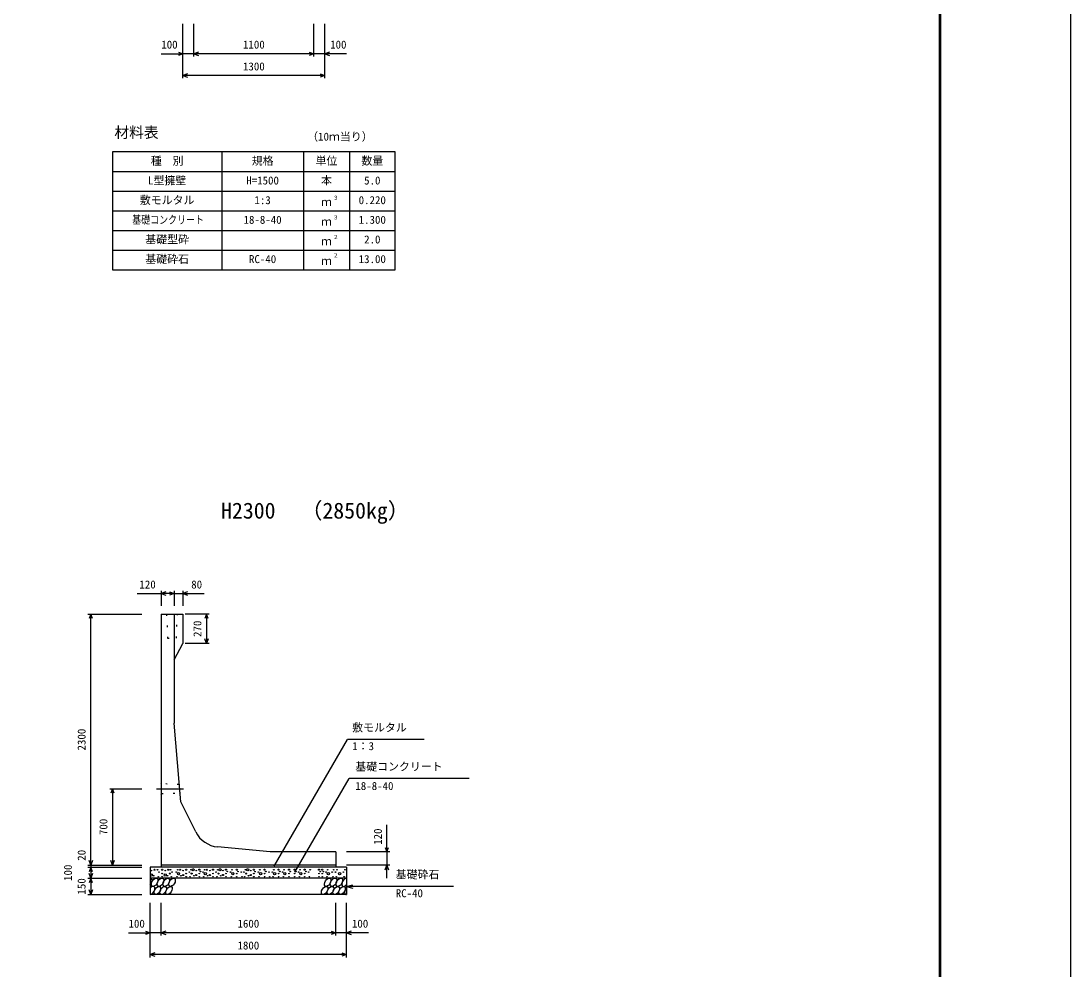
# Model space of a CAD drawing. Units: millimetres, scale not verified. Extents: x -50400 to 50400, y -17820 to 17820.
# Drawn here: x 40778 to 50400, y -642 to 8052 of the extents above; entities that cross this region are included whole.
import ezdxf
from ezdxf.enums import TextEntityAlignment as Align

# ---------------------------------------------------------------- set-up
doc = ezdxf.new("R2010")
doc.units = ezdxf.units.MM
doc.header["$LTSCALE"] = 60
doc.linetypes.add('DOTTED', pattern=[1.75, 0.25, -1.5])
doc.linetypes.add('LONG_DASHED_DOTTED', pattern=[15.25, 12, -1.5, 0.25, -1.5])
for name, color, linetype, lineweight in [('0-0_CENTER', 7, 'LONG_DASHED_DOTTED', 25), ('0-1_DIM', 7, 'Continuous', 25), ('0-2_Defpoints', 5, 'Continuous', 25), ('0-3_HATCH', 6, 'Continuous', 25), ('0-4_HYO', 3, 'Continuous', 25), ('0-5_HYO2', 4, 'Continuous', 25), ('0-6_OUTLINE', 1, 'Continuous', 25), ('0-7_OUTLINE2', 4, 'DOTTED', 25), ('0-8_TXT', 7, 'Continuous', 25), ('0-9_WAKU', 3, 'Continuous', 25)]:
    doc.layers.add(name, color=color, linetype=linetype, lineweight=lineweight)
doc.styles.add('ＭＳ ゴシック', font='')
doc.styles.get('ＭＳ ゴシック').set_extended_font_data('MS Gothic')

msp = doc.modelspace()

# ---------------------------------------------------------------- linework, layer by layer
at = {"layer": '0-0_CENTER'}
msp.add_line((42018.68, 1019.23), (42268.54, 1019.23), dxfattribs=at)
at = {"layer": '0-1_DIM'}
for p, q in [((42262.5, 7527.24), (42262.5, 8027.24)), ((42362.5, 7727.24), (42362.5, 8027.24)), ((43462.5, 7727.24), (43462.5, 8027.24)), ((43462.5, 7727.24), (43462.5, 8027.24)), ((43562.5, 7527.24), (43562.5, 8027.24)), ((42062.96, 7752.24), (42262.5, 7752.24)), ((42362.5, 7752.24), (42262.5, 7752.24)), ((43462.5, 7752.24), (42362.5, 7752.24)), ((43562.5, 7752.24), (43462.5, 7752.24)), ((43762.04, 7752.24), (43562.5, 7752.24)), ((43562.5, 7552.24), (42262.5, 7552.24)), ((41842.14, 2806.12), (42062, 2806.12)), ((42062, 2831.12), (42062, 2694.23)), ((42182, 2806.12), (42062, 2806.12)), ((42182, 2831.12), (42182, 2694.23)), ((42182, 2806.12), (42262, 2806.12)), ((42262, 2831.12), (42262, 2694.23)), ((42262, 2806.12), (42457.96, 2806.12)), ((41392, 2619.23), (41887, 2619.23)), ((41417, 319.23), (41417, 2619.23)), ((42503.41, 2619.23), (42281.5, 2619.23)), ((42478.41, 2619.23), (42478.41, 2349.23)), ((42503.41, 2349.23), (42281.5, 2349.23)), ((43099.15, 307.91), (43770.42, 1470.58)), ((44472.83, 1470.58), (43770.42, 1470.58)), ((43288.63, 253.51), (43784.9, 1113.07)), ((44884.44, 1113.07), (43784.9, 1113.07)), ((41592, 1019.23), (41887, 1019.23)), ((41617, 1019.23), (41617, 319.23)), ((44132, 439.23), (44132, 686.92)), ((44157, 439.23), (43762, 439.23)), ((44132, 439.23), (44132, 319.23)), ((41392, 319.23), (41887, 319.23)), ((41392, 299.23), (41887, 299.23)), ((41417, 319.23), (41417, 299.23)), ((41417, 299.23), (41417, 199.23)), ((44157, 319.23), (43762, 319.23)), ((44132, 199.23), (44132, 319.23)), ((41392, 199.23), (41887, 199.23)), ((41417, 199.23), (41417, 49.23)), ((43762, 124.23), (43819.96, 139.76)), ((44742.32, 124.23), (43762, 124.23)), ((43762, 124.23), (43819.96, 108.7)), ((41392, 49.23), (41887, 49.23)), ((41962, -525.77), (41962, -25.77)), ((42062, -325.77), (42062, -25.77)), ((43662, -325.77), (43662, -25.77)), ((43662, -325.77), (43662, -25.77)), ((43762, -525.77), (43762, -25.77)), ((41762.46, -300.77), (41962, -300.77)), ((42062, -300.77), (41962, -300.77)), ((43662, -300.77), (42062, -300.77)), ((43762, -300.77), (43662, -300.77)), ((43961.54, -300.77), (43762, -300.77)), ((43762, -500.77), (41962, -500.77))]:
    msp.add_line(p, q, dxfattribs=at)
for points in [[(42220.21, 7767.63), (42262.5, 7752.24), (42220.21, 7736.84)], [(42404.79, 7767.63), (42362.5, 7752.24), (42404.79, 7736.84)], [(43420.21, 7767.63), (43462.5, 7752.24), (43420.21, 7736.84)], [(43604.79, 7767.63), (43562.5, 7752.24), (43604.79, 7736.84)], [(42304.79, 7567.63), (42262.5, 7552.24), (42304.79, 7536.84)], [(43520.21, 7567.63), (43562.5, 7552.24), (43520.21, 7536.84)], [(42104.29, 2821.51), (42062, 2806.12), (42104.29, 2790.73)], [(42139.71, 2821.51), (42182, 2806.12), (42139.71, 2790.73)], [(42304.29, 2821.51), (42262, 2806.12), (42304.29, 2790.73)], [(41432.39, 2576.94), (41417, 2619.23), (41401.61, 2576.94)], [(42493.8, 2576.94), (42478.41, 2619.23), (42463.02, 2576.94)], [(42493.8, 2391.52), (42478.41, 2349.23), (42463.02, 2391.52)], [(41632.39, 976.94), (41617, 1019.23), (41601.61, 976.94)], [(44116.61, 481.52), (44132, 439.23), (44147.39, 481.52)], [(41432.39, 361.52), (41417, 319.23), (41401.61, 361.52)], [(41432.39, 256.94), (41417, 299.23), (41401.61, 256.94)], [(41632.39, 361.52), (41617, 319.23), (41601.61, 361.52)], [(44116.61, 276.94), (44132, 319.23), (44147.39, 276.94)], [(41432.39, 241.52), (41417, 199.23), (41401.61, 241.52)], [(41432.39, 156.94), (41417, 199.23), (41401.61, 156.94)], [(41432.39, 91.52), (41417, 49.23), (41401.61, 91.52)], [(41919.71, -285.38), (41962, -300.77), (41919.71, -316.16)], [(42104.29, -285.38), (42062, -300.77), (42104.29, -316.16)], [(43619.71, -285.38), (43662, -300.77), (43619.71, -316.16)], [(43804.29, -285.38), (43762, -300.77), (43804.29, -316.16)], [(42004.29, -485.38), (41962, -500.77), (42004.29, -516.16)], [(43719.71, -485.38), (43762, -500.77), (43719.71, -516.16)]]:
    msp.add_lwpolyline(points, dxfattribs=at)
at = {"layer": '0-2_Defpoints'}
msp.add_lwpolyline([(0, -17820), (50400, -17820), (50400, 17820), (0, 17820)], close=True, dxfattribs=at)
at = {"layer": '0-3_HATCH'}
for centre, radius in [((41973.9, 228.26), 10), ((41973.9, 269.41), 2.5), ((41994.93, 221.26), 2.5), ((42001.94, 276.41), 5), ((42029.07, 276.41), 2.5), ((42036.08, 213.38), 2.5), ((42043.09, 255.4), 2.5), ((42071.97, 277.28), 5), ((42071.97, 241.39), 2.5), ((42071.97, 213.38), 2.5), ((42100.01, 228.26), 10), ((42100.01, 269.41), 2.5), ((42121.03, 221.26), 2.5), ((42128.04, 276.41), 5), ((42142.06, 241.39), 5), ((42149.07, 276.41), 2.5), ((42156.08, 213.38), 2.5), ((42163.09, 255.4), 2.5), ((42200.91, 255.4), 2.5), ((42207.92, 213.38), 2.5), ((42221.94, 241.39), 10), ((42214.93, 276.41), 2.5), ((42235.96, 276.41), 5), ((42242.97, 221.26), 2.5), ((42263.99, 228.26), 5), ((42263.99, 269.41), 2.5), ((42292.03, 277.28), 5), ((42292.03, 241.39), 2.5), ((42292.03, 213.38), 2.5), ((42320.91, 255.4), 2.5), ((42327.92, 213.38), 2.5), ((42334.93, 276.41), 2.5), ((42341.94, 241.39), 5), ((42355.96, 276.41), 10), ((42362.97, 221.26), 2.5), ((42383.99, 228.26), 5), ((42383.99, 269.41), 2.5), ((42412.03, 277.28), 5), ((42412.03, 241.39), 2.5), ((42412.03, 213.38), 2.5), ((42423.37, 259.72), 2.5), ((42446.13, 255.4), 2.5), ((42453.14, 213.38), 2.5), ((42467.16, 241.39), 10), ((42460.15, 276.41), 2.5), ((42481.18, 276.41), 5), ((42488.19, 221.26), 2.5), ((42509.22, 228.26), 5), ((42509.22, 269.41), 2.5), ((42537.26, 277.28), 5), ((42537.26, 241.39), 2.5), ((42537.26, 213.38), 2.5), ((42566.13, 255.4), 2.5), ((42573.14, 213.38), 2.5), ((42580.15, 276.41), 2.5), ((42587.16, 241.39), 5), ((42601.18, 276.41), 10), ((42608.19, 221.26), 2.5), ((42629.22, 228.26), 5), ((42629.22, 269.41), 2.5), ((42657.26, 277.28), 5), ((42657.26, 241.39), 2.5), ((42657.26, 213.38), 2.5), ((42668.6, 259.72), 2.5), ((42698.06, 255.4), 2.5), ((42705.07, 213.38), 2.5), ((42719.09, 241.39), 10), ((42712.08, 276.41), 2.5), ((42755.7, 277.28), 5), ((42755.7, 241.39), 2.5), ((42755.7, 213.38), 2.5), ((42767.04, 259.72), 2.5), ((42796.5, 255.4), 2.5), ((42803.51, 213.38), 2.5), ((42820.83, 255.4), 2.5), ((42827.84, 213.38), 2.5), ((42834.85, 276.41), 2.5), ((42841.86, 241.39), 5), ((42855.88, 276.41), 10), ((42862.89, 221.26), 2.5), ((42883.91, 228.26), 5), ((42883.91, 269.41), 2.5), ((42911.95, 277.28), 5), ((42911.95, 241.39), 2.5), ((42911.95, 213.38), 2.5), ((42923.29, 259.72), 2.5), ((42952.75, 255.4), 2.5), ((42959.76, 213.38), 2.5), ((42973.78, 241.39), 10), ((42966.77, 276.41), 2.5), ((43010.39, 277.28), 5), ((43010.39, 241.39), 2.5), ((43010.39, 213.38), 2.5), ((43021.73, 259.72), 2.5), ((43051.19, 255.4), 2.5), ((43058.2, 213.38), 2.5), ((43081.18, 255.4), 2.5), ((43088.19, 213.38), 2.5), ((43102.21, 241.39), 10), ((43095.2, 276.41), 2.5), ((43138.82, 277.28), 5), ((43138.82, 241.39), 2.5), ((43138.82, 213.38), 2.5), ((43150.16, 259.72), 2.5), ((43175.1, 255.4), 2.5), ((43182.11, 213.38), 2.5), ((43196.13, 241.39), 10), ((43189.12, 276.41), 2.5), ((43233.92, 277.28), 5), ((43233.92, 241.39), 2.5), ((43233.92, 213.38), 2.5), ((43245.26, 259.72), 2.5), ((43285.8, 277.28), 5), ((43285.8, 241.39), 2.5), ((43285.8, 213.38), 2.5), ((43297.13, 259.72), 2.5), ((43322.08, 255.4), 2.5), ((43329.09, 213.38), 2.5), ((43343.11, 241.39), 10), ((43336.1, 276.41), 2.5), ((43377.78, 277.28), 5), ((43377.78, 241.39), 2.5), ((43377.78, 213.38), 2.5), ((43389.12, 259.72), 2.5), ((43414.07, 255.4), 2.5), ((43421.08, 213.38), 2.5), ((43428.09, 276.41), 2.5), ((43508.84, 277.28), 5), ((43508.84, 241.39), 2.5), ((43508.84, 213.38), 2.5), ((43520.18, 259.72), 2.5), ((43538.54, 277.28), 5), ((43538.54, 241.39), 2.5), ((43538.54, 213.38), 2.5), ((43549.88, 259.72), 2.5), ((43574.2, 255.4), 2.5), ((43581.21, 213.38), 2.5), ((43595.23, 241.39), 10), ((43588.22, 276.41), 2.5), ((43629.47, 255.4), 2.5), ((43636.48, 213.38), 2.5), ((43643.49, 276.41), 2.5), ((43660.35, 255.4), 2.5), ((43667.36, 213.38), 2.5), ((43674.37, 276.41), 2.5), ((43698.25, 241.39), 10), ((43732.49, 255.4), 2.5), ((43739.5, 213.38), 2.5), ((43746.51, 276.41), 2.5)]:
    msp.add_circle(centre, radius, dxfattribs=at)
for centre, start_param, end_param in [((41949.63, 161.71), 4.385593, 6.6745444), ((43748.14, 161.71), 0.3357715, 4.4411806), ((41974.96, 86.72), 3.5111464, 7.548991), ((43773.46, 86.72), 1.2110787, 3.5658734)]:
    msp.add_ellipse(centre, major_axis=(21.81, 35.31), ratio=0.5792, start_param=start_param, end_param=end_param, dxfattribs=at)
for centre in [(42002.84, 161.71), (42056.05, 161.71), (42109.26, 161.71), (42162.47, 161.71), (43588.51, 161.71), (43641.72, 161.71), (43694.93, 161.71), (42028.16, 86.72), (42081.37, 86.72), (42134.58, 86.72), (43560.63, 86.72), (43613.84, 86.72), (43667.04, 86.72), (43720.25, 86.72)]:
    msp.add_ellipse(centre, major_axis=(21.81, 35.31), ratio=0.5792, dxfattribs=at)
at = {"layer": '0-4_HYO'}
for p, q in [((42617.5, 6852.24), (42617.5, 5772.24)), ((43367.5, 6852.24), (43367.5, 5772.24)), ((43787.5, 6852.24), (43787.5, 5772.24)), ((41617.5, 6672.24), (44207.5, 6672.24))]:
    msp.add_line(p, q, dxfattribs=at)
msp.add_lwpolyline([(41617.5, 5772.24), (44207.5, 5772.24), (44207.5, 6852.24), (41617.5, 6852.24)], close=True, dxfattribs=at)
at = {"layer": '0-5_HYO2'}
for p, q in [((41617.5, 6492.24), (44207.5, 6492.24)), ((41617.5, 6312.24), (44207.5, 6312.24)), ((41617.5, 6132.24), (44207.5, 6132.24)), ((41617.5, 5952.24), (44207.5, 5952.24))]:
    msp.add_line(p, q, dxfattribs=at)
at = {"layer": '0-6_OUTLINE'}
for p, q in [((42062, 2619.23), (42062, 299.23)), ((42062, 2619.23), (42262, 2619.23)), ((42182, 2619.23), (42182, 1619.23)), ((42262, 2619.23), (42262, 2349.23)), ((42182, 2199.23), (42262, 2349.23)), ((42242, 899.23), (42182, 1619.23)), ((42380.14, 622.94), (42242, 899.23)), ((43062, 439.23), (42579.67, 485.91)), ((43662, 439.23), (43062, 439.23)), ((43662, 439.23), (43662, 299.23)), ((43762, 299.23), (41962, 299.23)), ((41962, 299.23), (41962, 49.23)), ((43662, 319.23), (42062, 319.23)), ((43762, 299.23), (43762, 49.23)), ((43762, 199.23), (41962, 199.23)), ((43762, 49.23), (41962, 49.23))]:
    msp.add_line(p, q, dxfattribs=at)
msp.add_arc((42603.75, 734.74), 250, 206.56505, 264.47246, dxfattribs=at)
at = {"layer": '0-7_OUTLINE2'}
for p, q in [((42112, 2619.23), (42122, 2399.23)), ((42067, 1064.01), (42062.22, 1069.23)), ((42223.84, 1056.96), (42067, 1064.01)), ((42228.46, 1061.75), (42223.84, 1056.96)), ((42062.22, 969.23), (42067, 974.45)), ((42067, 974.45), (42230.13, 981.51)), ((42235.34, 976.73), (42230.13, 981.51))]:
    msp.add_line(p, q, dxfattribs=at)
msp.add_lwpolyline([(42122, 2399.23), (42202, 2399.23), (42212, 2619.23)], dxfattribs=at)
at = {"layer": '0-9_WAKU', "lineweight": 50}
msp.add_lwpolyline([(1200, -16620), (49200, -16620), (49200, 16620), (1200, 16620)], close=True, dxfattribs=at)

# ---------------------------------------------------------------- texts
at = {"layer": '0-1_DIM', "style": 'ＭＳ ゴシック'}
for s, p in [('100', (42063.86, 7777.24)), ('1100', (42812.5, 7777.24)), ('100', (43611.14, 7777.24)), ('1300', (42812.5, 7577.24)), ('120', (41863.36, 2831.12)), ('80', (42338.26, 2831.12)), ('敷モルタル', (43813.27, 1520.58)), ('1：3', (43813.27, 1350.47)), ('基礎コンクリート', (43842.15, 1163.07)), ('18-8-40', (43842.15, 985.44)), ('基礎砕石', (44212.25, 174.23)), ('RC-40', (44212.25, 2.85)), ('100', (41763.36, -275.77)), ('1600', (42762, -275.77)), ('100', (43810.64, -275.77)), ('1800', (42762, -475.77))]:
    msp.add_text(s, height=73.31, dxfattribs=at).set_placement(p, align=Align.BOTTOM_LEFT)
for s, p in [('270', (42453.41, 2409.23)), ('2300', (41392, 1369.23)), ('700', (41592, 594.23)), ('120', (44107, 504.87)), ('20', (41392, 359.3)), ('100', (41267, 174.23)), ('150', (41392, 49.23))]:
    msp.add_text(s, height=73.31, rotation=90, dxfattribs=at).set_placement(p, align=Align.BOTTOM_LEFT)
at = {"layer": '0-8_TXT', "style": 'ＭＳ ゴシック'}
for s, height, p in [('材料表', 98.97, (41634.17, 6952.24)), ('（10ｍ当り）', 73.31, (43400.83, 6933.9)), ('種\u3000別', 73.31, (41967.5, 6712.24)), ('規格', 73.31, (42892.5, 6712.24)), ('単位', 73.31, (43477.5, 6712.24)), ('数量', 73.31, (43897.5, 6712.24)), ('L型擁壁', 73.31, (41942.5, 6532.24)), ('H=1500', 73.31, (42842.5, 6532.24)), ('本', 73.31, (43527.5, 6532.24)), ('5.0', 73.31, (43922.5, 6532.24)), ('敷モルタル', 73.31, (41867.5, 6352.24)), ('1:3', 73.31, (42917.5, 6352.24)), ('３', 36.66, (43636.74, 6402.85)), ('0.220', 73.31, (43872.5, 6352.24)), ('ｍ', 73.31, (43527.5, 6335.57)), ('18-8-40', 73.31, (42817.5, 6172.24)), ('３', 36.66, (43636.74, 6222.85)), ('1.300', 73.31, (43872.5, 6172.24)), ('ｍ', 73.31, (43527.5, 6155.57)), ('基礎型砕', 73.31, (41917.5, 5992.24)), ('２', 36.66, (43636.74, 6042.85)), ('2.0', 73.31, (43922.5, 5992.24)), ('ｍ', 73.31, (43527.5, 5975.57)), ('基礎砕石', 73.31, (41917.5, 5812.24)), ('RC-40', 73.31, (42867.5, 5812.24)), ('ｍ', 73.31, (43527.5, 5795.57)), ('２', 36.66, (43636.74, 5876.18)), ('13.00', 73.31, (43872.5, 5812.24)), ('（2850kg）', 146.6, (43340.62, 3449.48)), ('H2300', 146.6, (42612, 3449.48))]:
    msp.add_text(s, height=height, dxfattribs=at).set_placement(p, align=Align.BOTTOM_LEFT)
at = {"layer": '0-8_TXT', "style": 'ＭＳ ゴシック', "width": 0.8}
msp.add_text('基礎コンクリート', height=73.31, dxfattribs=at).set_placement((41797.5, 6172.24), align=Align.BOTTOM_LEFT)

doc.saveas('drawing.dxf')
